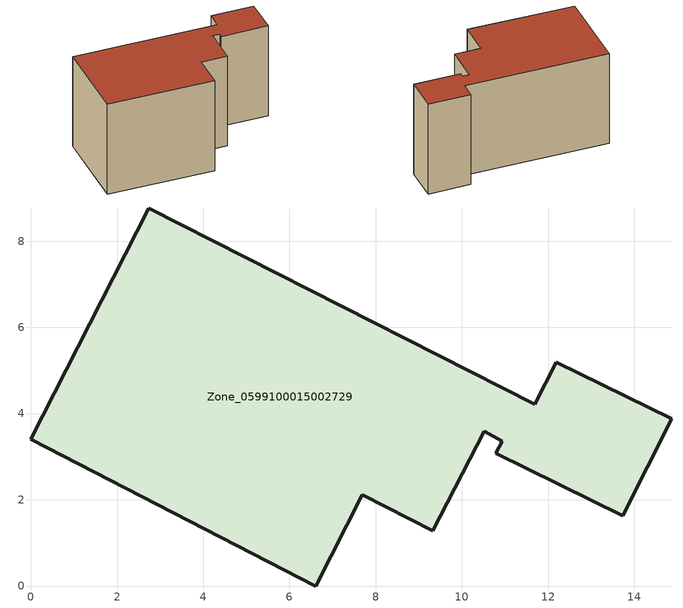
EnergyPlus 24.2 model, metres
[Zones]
Zone_0599100015002729
 floor ground (C_G): 10.78,3.08 10.93,3.36 10.51,3.59 9.32,1.29 7.69,2.12 6.61,0 0,3.41 2.73,8.77 11.69,4.21 12.19,5.19 14.87,3.88 13.73,1.64 z1.09
 wall outside (C_F): 10.93,3.36 10.78,3.08 13.73,1.64 14.87,3.88 12.19,5.19 11.69,4.21 2.73,8.77 0,3.41 6.61,0 7.69,2.12 9.32,1.29 10.51,3.59 10.93,3.36 z1.09:8.01
 roof outside (C_R): 11.69,4.21 2.73,8.77 0,3.41 6.61,0 7.69,2.12 9.32,1.29 10.51,3.59 10.93,3.36 10.78,3.08 13.73,1.64 14.87,3.88 12.19,5.19 z8.01
[BUILDING]
Pand.0599100015002729: North Axis=0; Terrain=City; Loads Convergence Tolerance Value=0.04; Temperature Convergence Tolerance Value=0.4; Solar Distribution=FullExterior; Maximum Number of Warmup Days=25; Minimum Number of Warmup Days=1
[Site:Location]
Rotterdam.The.Hague.AP_ZH_NLD Design_Conditions: Latitude=51.96; Longitude=4.45; Time Zone=1; Elevation=-4.5
[SITE:GROUNDTEMPERATURE:BUILDINGSURFACE]
18, 18, 18, 18, 18, 18, 18, 18, 18, 18, 18, 18
[MATERIAL] Thermal Absorptance=0.9; Solar Absorptance=0.7; Visible Absorptance=0.7
Name | Roughness | Thickness | Conductivity | Density | Specific Heat
G.TI.1946-1964 | MediumSmooth | 0.15 | 1 | 540 | 1210
F.TI.1946-1964 | Rough | 0.3 | 0.857143 | 1920 | 840
R.TI.1946-1964 | MediumRough | 0.2 | 0.277778 | 1500 | 1000
[CONSTRUCTION]
C_G: G.TI.1946-1964
C_F: F.TI.1946-1964
C_R: R.TI.1946-1964
[ZONE]
Zone_0599100015002729: Type=1; Multiplier=1; Ceiling Height=Autocalculate; Volume=Autocalculate; Floor Area=autocalculate; Part of Total Floor Area=Yes
[ZONEINFILTRATION:DESIGNFLOWRATE]
Infil_Zone_0599100015002729: Zone or ZoneList or Space or SpaceList=Zone_0599100015002729; Schedule=AlwaysOn; Design Flow Rate Calculation Method=Flow/Area; Flow Rate per Floor Area=0.003; Constant Term Coefficient=1; Temperature Term Coefficient=0; Velocity Term Coefficient=0; Velocity Squared Term Coefficient=0
[HVACTEMPLATE:ZONE:IDEALLOADSAIRSYSTEM]
Zone_0599100015002729: Maximum Heating Supply Air Temperature=50; Minimum Cooling Supply Air Temperature=13; Maximum Heating Supply Air Humidity Ratio=0.0156; Minimum Cooling Supply Air Humidity Ratio=0.0077; Heating Limit=NoLimit; Cooling Limit=NoLimit; Dehumidification Control Type=ConstantSensibleHeatRatio; Cooling Sensible Heat Ratio=0.7; Dehumidification Setpoint=60; Humidification Control Type=None; Humidification Setpoint=30; Outdoor Air Method=None; Outdoor Air Flow Rate per Person=0.00944; Outdoor Air Flow Rate per Zone Floor Area=0; Outdoor Air Flow Rate per Zone=0; Demand Controlled Ventilation Type=None; Outdoor Air Economizer Type=NoEconomizer; Heat Recovery Type=None; Sensible Heat Recovery Effectiveness=0.7; Latent Heat Recovery Effectiveness=0.65
[ZONECONTROL:THERMOSTAT]
ThermostatControl_Zone_0599100015002729: Zone or ZoneList=Zone_0599100015002729; Control Type Schedule=DualSetpointControlType; Control 1=Thermostat_Zone_0599100015002729; Temperature Difference Between Cutout And Setpoint=0
[THERMOSTATSETPOINT:DUALSETPOINT]
Thermostat_Zone_0599100015002729: Heating Setpoint Temperature Schedule=HeatingSetpoint_Zone_0599100015002729; Cooling Setpoint Temperature Schedule=CoolingSetpoint_Zone_0599100015002729
[SCHEDULE:COMPACT]
HeatingSetpoint_Zone_0599100015002729: Through: 12/31, For: AllDays, Until: 24:00, 21
CoolingSetpoint_Zone_0599100015002729: Through: 12/31, For: AllDays, Until: 24:00, 24
DualSetpointControlType: Through: 12/31, For: AllDays, Until: 24:00, 4
AlwaysOn: Through: 12/31, For: AllDays, Until: 24:00, 1
